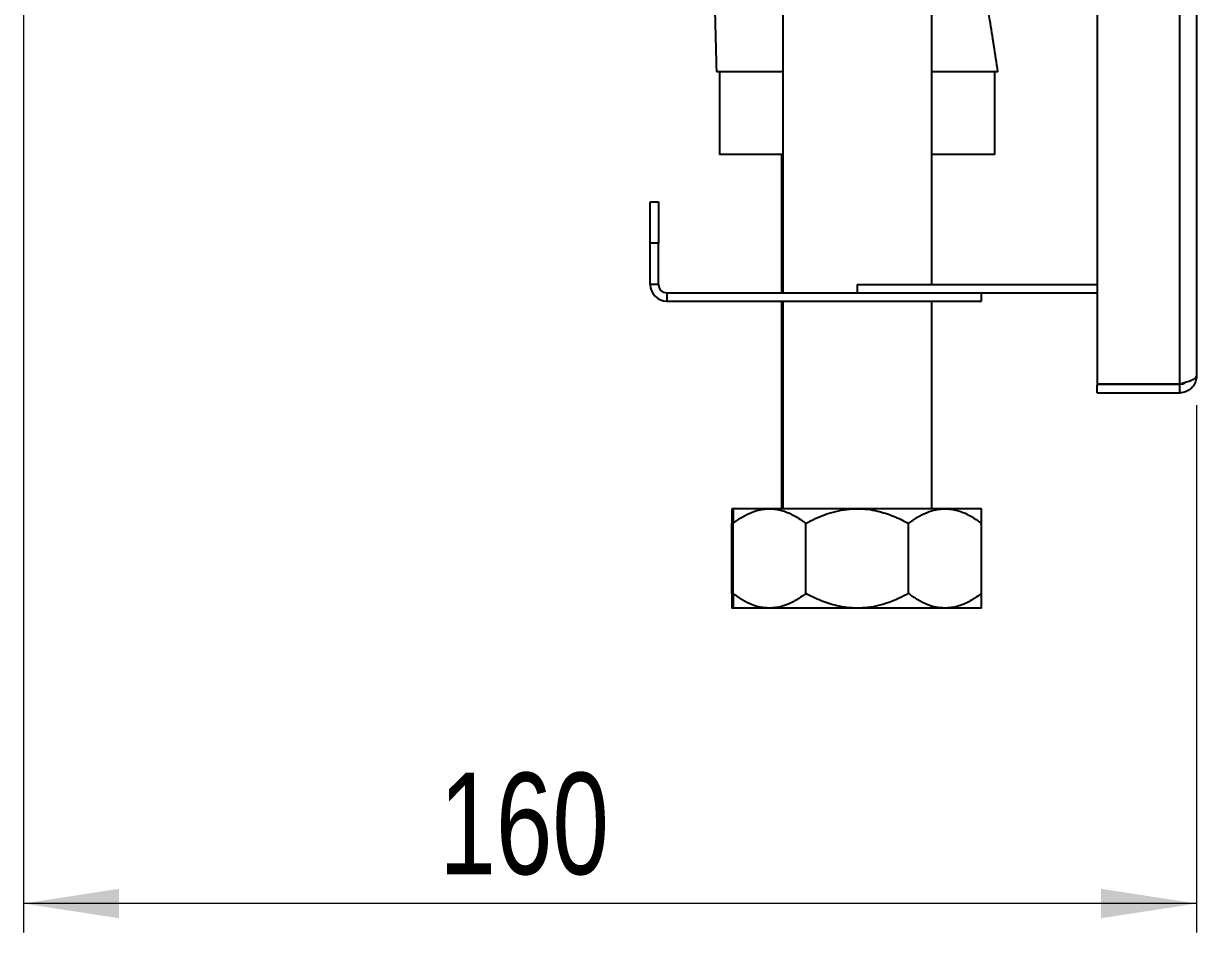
# Model space of a CAD drawing. Header units: millimetres. Extents: x 15 to 415, y 5 to 292.
# Drawn here: x 211.56 to 252.06, y 106.82 to 138.18 of the extents above; entities that cross this region are included whole.
import ezdxf

# ---------------------------------------------------------------- set-up
doc = ezdxf.new("R2010")
doc.units = ezdxf.units.MM
doc.styles.add('SLDTEXTSTYLE0', font='TXT', dxfattribs={"width": 0.75})
doc.dimstyles.new('SLDDIMSTYLE0', dxfattribs={"dimtxt": 3.5, "dimasz": 3.302, "dimexe": 0, "dimexo": 0.0625, "dimgap": 0.875, "dimtad": 1, "dimlfac": 3.5, "dimrnd": 1e-09, "dimzin": 12, "dimdsep": 46, "dimtxsty": 'SLDTEXTSTYLE0', "dimsah": 1, "dimcen": 0.09, "dimadec": 0, "dimazin": 3, "dimtfac": 1, "dimtofl": 0, "dimtmove": 0, "dimatfit": 3, "dimfxl": 0, "dimfrac": 2, "dimtolj": 1, "dimtzin": 12, "dimarcsym": 0})

# ---------------------------------------------------------------- blocks, each defined once
blk = doc.blocks.new('_D_7')
at = {"color": 7, "linetype": 'Continuous', "lineweight": 18}
for p, q in [((211.563, 172.946), (211.563, 106.82)), ((252.057, 125.011), (252.057, 106.82)), ((252.057, 107.82), (211.563, 107.82))]:
    blk.add_line(p, q, dxfattribs=at)
for points in [[(211.563, 107.82), (214.865, 107.312), (214.865, 108.328)], [(252.057, 107.82), (248.755, 108.328), (248.755, 107.312)]]:
    blk.add_solid(points, dxfattribs=at)
at = {"color": 7, "linetype": 'Continuous', "lineweight": 18, "insert": (225.917, 112.331), "char_height": 3.5, "attachment_point": 1, "style": 'SLDTEXTSTYLE0'}
blk.add_mtext('160', dxfattribs=at)

msp = doc.modelspace()

# ---------------------------------------------------------------- linework, layer by layer
at = {"color": 7, "linetype": 'Continuous', "lineweight": 25}
for p, q in [((248.6281, 239.4198), (248.6281, 125.7459)), ((251.4853, 125.7459), (251.4853, 239.4198)), ((252.0567, 239.1543), (252.0567, 126.0115)), ((237.771, 146.0888), (237.771, 128.8888)), ((242.9139, 129.1745), (242.9139, 146.0888)), ((235.5926, 136.5174), (235.5926, 133.6602)), ((245.0923, 133.6602), (245.0923, 136.5174)), ((237.771, 133.6602), (235.5926, 133.6602)), ((237.7253, 133.6602), (237.7253, 128.8888)), ((245.0923, 133.6602), (242.9139, 133.6602)), ((233.1996, 132.0317), (233.4853, 132.0317)), ((233.1996, 130.6031), (233.1996, 132.0317)), ((233.4853, 132.0317), (233.4853, 130.6031)), ((233.1996, 129.1745), (233.1996, 130.6031)), ((233.4853, 130.6031), (233.1996, 130.6031)), ((233.4853, 129.1745), (233.4853, 130.6031)), ((233.4853, 129.1745), (233.1996, 129.1745)), ((240.3424, 129.1745), (240.3424, 128.8888)), ((240.3424, 129.1745), (248.6281, 129.1745)), ((233.771, 128.8888), (233.771, 128.6031)), ((233.771, 128.8888), (244.6281, 128.8888)), ((240.3424, 128.8888), (248.6281, 128.8888)), ((244.6281, 128.6031), (244.6281, 128.8888)), ((233.771, 128.6031), (244.6281, 128.6031)), ((237.7253, 128.6031), (237.7253, 121.44)), ((237.771, 128.6031), (237.771, 121.44)), ((242.9139, 121.44), (242.9139, 128.6031)), ((248.6281, 125.7459), (251.4853, 125.7459)), ((251.4853, 125.7257), (248.6281, 125.7257)), ((248.6281, 125.44), (248.6281, 125.7257)), ((251.4853, 125.44), (251.4853, 125.7257)), ((248.6281, 125.44), (251.4853, 125.44)), ((236.0567, 121.44), (236.011, 121.44)), ((237.312, 121.44), (236.0567, 121.44)), ((240.3424, 121.44), (237.312, 121.44)), ((243.3729, 121.44), (240.3424, 121.44)), ((244.6281, 121.44), (243.3729, 121.44)), ((236.011, 118.5159), (236.011, 120.9356)), ((236.0567, 118.5159), (236.0567, 120.9356)), ((238.5672, 118.5159), (238.5672, 120.9356)), ((242.1176, 118.5159), (242.1176, 120.9356)), ((244.6281, 118.5159), (244.6281, 120.9356)), ((236.0567, 118.0115), (236.011, 118.0115)), ((237.312, 118.0115), (236.0567, 118.0115)), ((240.3424, 118.0115), (237.312, 118.0115)), ((243.3729, 118.0115), (240.3424, 118.0115)), ((244.6281, 118.0115), (243.3729, 118.0115))]:
    msp.add_line(p, q, dxfattribs=at)
for radius in [0.5714, 0.2857]:
    msp.add_arc((233.771, 129.1745), radius, 180, 270, dxfattribs=at)
for points, knots in [([(245.1996, 136.5174), (245.1072, 137.1196), (244.9304, 138.2721), (244.6728, 139.7994), (244.4443, 141.084), (244.2533, 142.0766), (244.0626, 142.7794), (243.9039, 143.3755), (243.7659, 143.9114), (243.6202, 144.5312), (243.4687, 145.252), (243.3594, 145.8138), (243.3071, 146.0827)], [0, 0, 0, 0, 0.1587733, 0.3038297, 0.4366485, 0.5519119, 0.63955, 0.7107349, 0.7723084, 0.8345058, 0.9208027, 1, 1, 1, 1]), ([(235.4161, 139.0174), (235.4234, 138.7719), (235.4467, 137.9888), (235.4696, 137.1164), (235.4854, 136.5174)], [0, 0, 0, 0, 0.313386, 1, 1, 1, 1]), ([(237.771, 136.5174), (237.7291, 136.5174), (237.4059, 136.5174), (236.8936, 136.5174), (236.2779, 136.5174), (235.8301, 136.5174), (235.5402, 136.5174), (235.5036, 136.5174), (235.4854, 136.5174)], [0, 0, 0, 0, 0.0288711, 0.2228017, 0.4175916, 0.6112541, 0.8060029, 1, 1, 1, 1]), ([(245.1993, 136.5174), (245.1814, 136.5174), (245.1457, 136.5174), (244.8565, 136.5174), (244.4103, 136.5174), (243.795, 136.5174), (243.2823, 136.5174), (242.9573, 136.5174), (242.9139, 136.5174)], [0, 0, 0, 0, 0.1940444, 0.387566, 0.5821273, 0.7760338, 0.9700852, 1, 1, 1, 1]), ([(252.0567, 126.0115), (252.0498, 125.9445), (252.0361, 125.8104), (251.9291, 125.6338), (251.773, 125.5044), (251.6141, 125.4464), (251.5163, 125.4416), (251.4853, 125.44)], [0, 0, 0, 0, 0.2239175, 0.4478681, 0.6718189, 0.8957695, 1, 1, 1, 1]), ([(251.6815, 125.8055), (251.6801, 125.8036), (251.657, 125.7717), (251.5864, 125.7377), (251.5175, 125.7295), (251.4853, 125.7257)], [0, 0, 0, 0, 0.0317872, 0.5467547, 1, 1, 1, 1]), ([(236.011, 121.44), (236.011, 121.436), (236.011, 121.4279), (236.011, 121.3504), (236.011, 121.1986), (236.011, 121.0239), (236.011, 120.9356)], [0, 0, 0, 0, 0.1893593, 0.3812577, 0.6874988, 1, 1, 1, 1]), ([(236.0567, 120.9356), (236.1592, 121.0103), (236.3654, 121.1605), (236.6817, 121.3183), (236.9991, 121.421), (237.207, 121.4336), (237.312, 121.44)], [0, 0, 0, 0, 0.262126, 0.5272899, 0.7614272, 1, 1, 1, 1]), ([(236.0567, 121.44), (236.0567, 121.436), (236.0567, 121.4279), (236.0567, 121.3504), (236.0567, 121.1986), (236.0567, 121.0239), (236.0567, 120.9356)], [0, 0, 0, 0, 0.1893593, 0.3812577, 0.6874988, 1, 1, 1, 1]), ([(237.312, 121.44), (237.384, 121.4369), (237.5926, 121.4279), (237.9366, 121.3266), (238.2823, 121.1456), (238.4871, 120.9947), (238.5672, 120.9356)], [0, 0, 0, 0, 0.16383208, 0.47463023, 0.79438792, 1, 1, 1, 1]), ([(238.5672, 120.9356), (238.6762, 120.9925), (238.8948, 121.1067), (239.2413, 121.2472), (239.6042, 121.3574), (239.9148, 121.4139), (240.1622, 121.4369), (240.2823, 121.439), (240.3424, 121.44)], [0, 0, 0, 0, 0.1977377, 0.3966457, 0.6005276, 0.806867, 0.9032637, 1, 1, 1, 1]), ([(240.3424, 121.44), (240.4602, 121.436), (240.6972, 121.4279), (241.1185, 121.3504), (241.6013, 121.1986), (241.9444, 121.0239), (242.1176, 120.9356)], [0, 0, 0, 0, 0.1893593, 0.3812577, 0.6874988, 1, 1, 1, 1]), ([(242.1176, 120.9356), (242.2201, 121.0103), (242.4263, 121.1605), (242.7426, 121.3183), (243.06, 121.421), (243.268, 121.4336), (243.3729, 121.44)], [0, 0, 0, 0, 0.26212596, 0.52728985, 0.76142716, 1, 1, 1, 1]), ([(243.3729, 121.44), (243.4449, 121.4369), (243.6535, 121.4279), (243.9975, 121.3266), (244.3432, 121.1456), (244.548, 120.9947), (244.6281, 120.9356)], [0, 0, 0, 0, 0.1638321, 0.4746302, 0.7943879, 1, 1, 1, 1]), ([(244.6281, 120.9356), (244.6281, 120.9925), (244.6281, 121.1067), (244.6281, 121.2472), (244.6281, 121.3574), (244.6281, 121.4139), (244.6281, 121.4369), (244.6281, 121.439), (244.6281, 121.44)], [0, 0, 0, 0, 0.1977377, 0.3966457, 0.6005276, 0.806867, 0.9032637, 1, 1, 1, 1]), ([(236.011, 118.5159), (236.011, 118.459), (236.011, 118.3448), (236.011, 118.2041), (236.011, 118.0947), (236.011, 118.0244), (236.011, 118.0157), (236.011, 118.0115)], [0, 0, 0, 0, 0.1977545, 0.3966796, 0.6005789, 0.8069359, 1, 1, 1, 1]), ([(237.312, 118.0115), (237.2091, 118.0176), (237.0012, 118.0301), (236.685, 118.1318), (236.3667, 118.2902), (236.1605, 118.4403), (236.0567, 118.5159)], [0, 0, 0, 0, 0.2339983, 0.4727101, 0.7345837, 1, 1, 1, 1]), ([(236.0567, 118.5159), (236.0567, 118.459), (236.0567, 118.3448), (236.0567, 118.2041), (236.0567, 118.0947), (236.0567, 118.0244), (236.0567, 118.0157), (236.0567, 118.0115)], [0, 0, 0, 0, 0.1977545, 0.3966796, 0.6005789, 0.8069359, 1, 1, 1, 1]), ([(238.5672, 118.5159), (238.4871, 118.4568), (238.2856, 118.3083), (237.9402, 118.1264), (237.5962, 118.0238), (237.384, 118.0146), (237.312, 118.0115)], [0, 0, 0, 0, 0.2056137, 0.5170117, 0.8361666, 1, 1, 1, 1]), ([(240.3424, 118.0115), (240.2247, 118.0155), (239.9876, 118.0236), (239.5663, 118.1011), (239.0835, 118.2529), (238.7405, 118.4276), (238.5672, 118.5159)], [0, 0, 0, 0, 0.1893593, 0.3812577, 0.6874988, 1, 1, 1, 1]), ([(242.1176, 118.5159), (242.0086, 118.459), (241.79, 118.3448), (241.4435, 118.2041), (241.0806, 118.0947), (240.7109, 118.0244), (240.4625, 118.0157), (240.3424, 118.0115)], [0, 0, 0, 0, 0.19775454, 0.39667957, 0.60057886, 0.80693592, 1, 1, 1, 1]), ([(243.3729, 118.0115), (243.27, 118.0176), (243.0621, 118.0301), (242.746, 118.1318), (242.4276, 118.2902), (242.2214, 118.4403), (242.1176, 118.5159)], [0, 0, 0, 0, 0.2339983, 0.4727101, 0.7345837, 1, 1, 1, 1]), ([(244.6281, 118.5159), (244.548, 118.4568), (244.3465, 118.3083), (244.0011, 118.1264), (243.6571, 118.0238), (243.4449, 118.0146), (243.3729, 118.0115)], [0, 0, 0, 0, 0.20561369, 0.51701168, 0.83616664, 1, 1, 1, 1]), ([(244.6281, 118.0115), (244.6281, 118.0155), (244.6281, 118.0236), (244.6281, 118.1011), (244.6281, 118.2529), (244.6281, 118.4276), (244.6281, 118.5159)], [0, 0, 0, 0, 0.1893593, 0.3812577, 0.6874988, 1, 1, 1, 1])]:
    msp.add_open_spline(points, degree=3, knots=knots, dxfattribs=at)
msp.add_open_spline([(251.4853, 125.7459), (251.5602, 125.7681), (251.7099, 125.8123), (251.8988, 125.8787), (252.0309, 125.9451), (252.0481, 125.9893), (252.0567, 126.0115)], degree=3, dxfattribs=at)

# ---------------------------------------------------------------- dimensions: what is measured, and where the dimension line sits
at = {"color": 7, "linetype": 'Continuous', "lineweight": 18}
dim = msp.add_linear_dim(base=(211.5632, 107.8196), p1=(252.0567, 126.0115), p2=(211.5632, 173.9459), text='160', dimstyle='SLDDIMSTYLE0', dxfattribs=at)
dim.commit()
dim.dimension.update_dxf_attribs({"geometry": '_D_7', "text_midpoint": (229.7964, 107.8196), "dimtype": 160})

doc.saveas('drawing.dxf')
